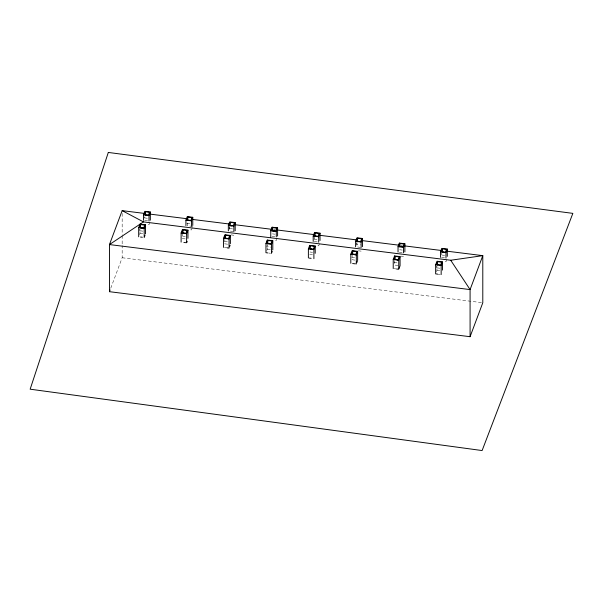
<?xml version="1.0" encoding="UTF-8"?>
<svg xmlns="http://www.w3.org/2000/svg" width="603" height="603" viewBox="0 0 603 603"><rect width="100%" height="100%" fill="white"/><g stroke="black" fill="none" stroke-linecap="round" stroke-linejoin="round"><path stroke-width="0.45" stroke-dasharray="3.02 2.26" d="M110.756 288.204L122.168 257.752L122.168 245.738M142.851 231.145L139.489 230.723L140.017 229.313M139.481 234.68L140.017 233.263L140.017 228.71M149.808 222.53L149.009 224.655L147.17 224.422M192.229 227.821L191.437 229.947L189.598 229.72M232.502 228.891L229.148 228.469L229.675 227.06M267.287 245.195L266.76 246.612L270.958 247.132M266.752 250.569L267.28 249.152L267.28 244.599M277.079 238.411L276.28 240.544L273.521 240.198M319.5 243.71L318.701 245.836L316.861 245.609M356.946 242.949L356.418 244.358L360.617 244.878M439.813 268.214L436.451 267.792L436.979 266.383M436.444 271.749L436.979 270.332L436.979 265.78M446.77 259.599L445.971 261.725L443.213 261.378M273.513 229.532L275.383 229.766M400.573 245.391L402.442 245.625M144.298 217.879L147.66 218.301M186.726 223.178L190.081 223.592M272.405 233.874L274.93 234.183M313.99 239.059L317.351 239.481M399.676 249.755L402.193 250.072M442.097 255.054L444.622 255.371M147.584 220.766L144.826 220.419L144.826 216.779M192.764 226.404L187.247 225.718L187.247 221.165M233.346 231.469L229.668 231.009L229.668 226.457M272.096 236.308L274.847 236.655M317.276 241.946L314.517 241.599L314.517 237.047M360.617 247.358L356.938 246.898L356.938 242.346M399.359 252.197L402.118 252.536M444.539 257.835L441.788 257.489L441.788 252.936M231.1 234.899L233.858 235.245M358.37 250.788L361.129 251.134M400.791 256.087L403.55 256.426M182.754 236.12L185.272 236.436M224.339 241.313L227.693 241.735M310.025 252.009L312.542 252.325M351.602 257.202L354.963 257.617M394.03 262.493L398.229 263.021M140.017 233.263L142.775 233.61M185.196 238.901L182.438 238.562L182.438 234.002M227.617 244.2L224.859 243.853L224.859 239.301M267.28 249.152L270.958 249.612M309.708 254.443L312.467 254.79M354.888 260.089L352.129 259.742L352.129 255.19M398.229 265.493L394.55 265.034L394.55 260.481M436.979 270.332L439.73 270.679M224.452 247.516L227.21 247.856M268.712 253.041L270.551 253.268M394.143 268.697L396.902 269.044M437.484 274.109L440.243 274.448M122.168 257.752L482.792 302.766M436.451 266.142L436.451 267.792M229.148 226.818L229.148 228.469M139.489 229.072L139.489 230.723M122.168 213.409L122.168 234.657M122.168 235.577L122.168 244.818"/><path stroke-width="0.9" d="M144.584 213.439L122.168 210.635L109.46 244.569L109.46 291.686L470.084 336.7L482.792 302.766L482.792 255.649L447.29 251.225M109.46 291.686L110.108 289.945M138.69 236.806L138.69 227.7L140.017 224.158L145.527 224.844L145.527 233.949M143.499 220.321L143.499 214.856L144.826 211.314L150.335 212L150.335 220.201M140.544 224.602L139.489 227.421L143.687 227.949L144.743 225.13L140.544 224.602L140.544 227.904L143.069 228.213M145.361 211.759L144.298 214.585L148.496 215.105L149.559 212.286L145.361 211.759L145.361 215.06M144.2 237.499L144.2 228.386L145.527 224.844M149.009 221.015L149.009 215.542L150.335 212M144.464 236.791L144.999 235.374M181.111 242.105L181.111 232.999L182.438 229.449L187.955 230.142L187.955 238.336M185.92 225.62L185.92 220.155L187.247 216.605L192.764 217.299L192.764 225.492M182.973 229.901L181.91 232.72L186.108 233.248L187.171 230.421L182.973 229.901L182.973 233.195M187.782 217.057L186.726 219.876L190.925 220.404L191.98 217.577L187.782 217.057L187.782 220.351M187.156 241.373L186.621 242.79L186.621 233.685L187.955 230.142M191.437 226.306L191.437 220.841L192.764 217.299M223.532 247.403L223.532 238.291L224.859 234.748L230.376 235.434L230.376 243.635M228.341 230.911L228.341 225.447L229.668 221.904L235.185 222.59L235.185 230.791M225.394 235.193L224.339 238.019L228.537 238.539L229.592 235.72L225.394 235.193L225.394 238.494M230.203 222.349L229.148 225.175L233.346 225.695L234.401 222.876L230.203 222.349L230.203 225.65L231.884 225.861M227.21 247.856L229.05 248.089L229.05 238.984L230.376 235.434M233.858 231.605L233.858 226.14L235.185 222.59M229.577 246.672L230.112 245.255M267.792 252.928L265.953 252.695L265.953 243.589L267.28 240.039L272.797 240.733L272.797 249.838M270.762 237.122L270.762 230.745L272.096 227.195L277.606 227.889L277.606 236.082M267.815 240.491L266.76 243.311L270.958 243.838L272.013 241.012L267.815 240.491L267.815 243.785M272.624 227.648L271.569 230.467L275.767 230.994L276.822 228.168L272.624 227.648L272.624 230.941L275.141 231.258M271.471 253.381L271.471 244.275L272.797 240.733M276.28 236.896L276.28 231.431L277.606 227.889M271.734 252.672L272.27 251.255M308.382 257.994L308.382 248.881L309.708 245.338L315.218 246.024L315.218 253.313M313.191 241.501L313.191 236.037L314.517 232.494L320.027 233.18L320.027 240.469M310.236 245.783L309.181 248.609L313.379 249.129L314.434 246.31L310.236 245.783L310.236 249.084L311.917 249.295M315.052 232.939L313.99 235.765L318.188 236.286L319.251 233.467L315.052 232.939L315.052 236.24M313.892 258.679L313.892 249.574L315.218 246.024M318.701 242.195L318.701 236.73L320.027 233.18M350.803 263.285L350.803 254.18L352.129 250.629L357.647 251.323L357.647 260.428M355.612 246.8L355.612 241.336L356.938 237.793L362.456 238.479L362.456 246.672M352.665 251.082L351.602 253.901L355.8 254.428L356.863 251.602L352.665 251.082L352.665 254.376M357.473 238.238L356.418 241.057L360.617 241.584L361.672 238.758L357.473 238.238L357.473 241.532M356.313 263.978L356.313 254.865L357.647 251.323M361.129 247.486L361.129 242.022L362.456 238.479M356.848 262.554L357.375 261.137M393.224 268.584L393.224 259.471L394.55 255.928L400.068 256.614L400.068 265.727L399.005 268.561M398.033 252.099L398.033 246.635L399.359 243.084L404.877 243.77L404.877 251.971M395.086 256.373L394.03 259.2L398.229 259.72L399.284 256.901L395.086 256.373L395.086 259.674M399.895 243.537L398.839 246.356L403.038 246.876L404.093 244.057L399.895 243.537L399.895 246.831M396.902 269.044L398.741 269.27L398.741 260.164L400.068 256.614M403.55 252.785L403.55 247.32L404.877 243.77M437.484 274.109L435.645 273.875L435.645 264.77L436.979 261.227L442.489 261.913L442.489 270.106M440.454 257.391L440.454 251.926L441.788 248.383L447.298 249.069L447.298 256.358M437.507 261.672L436.451 264.491L440.65 265.019L441.705 262.199L437.507 261.672L437.507 264.973M442.316 248.828L441.26 251.647L445.459 252.175L446.514 249.356L442.316 248.828L442.316 252.129L443.996 252.333M441.162 274.569L441.162 265.456L442.489 261.913M445.971 258.076L445.971 252.612L447.298 249.069M143.461 221.896L109.46 244.569L470.084 289.591L482.792 255.649L450.712 260.247L143.461 221.896L122.168 210.635M150.192 214.133L186.629 218.685M192.236 219.386L229.607 224.052M235.208 224.746L271.644 229.298M277.252 229.999L313.688 234.544M320.231 235.358L356.667 239.911M362.267 240.612L398.704 245.157M404.312 245.858L441.682 250.524M147.034 215.271L148.715 215.475M315.889 236.346L318.407 236.662M143.499 214.856L149.009 215.542M185.92 220.155L191.437 220.841M228.341 225.447L233.858 226.14M270.762 230.745L276.28 231.431M313.191 236.037L318.701 236.73M355.612 241.336L361.129 242.022M398.033 246.635L403.55 247.32M440.454 251.926L445.971 252.612M183.809 233.301L186.327 233.617M353.501 254.481L356.019 254.798M396.766 259.885L398.447 260.097M138.69 227.7L144.2 228.386M181.111 232.999L186.621 233.685M223.532 238.291L229.05 238.984M265.953 243.589L271.471 244.275M308.382 248.881L313.892 249.574M350.803 254.18L356.313 254.865M393.224 259.471L398.741 260.164M435.645 264.77L441.162 265.456M140.522 237.039L142.361 237.265M183.87 242.451L185.701 242.677M309.301 258.107L311.133 258.333M352.642 263.519L355.401 263.858M450.712 260.247L470.084 289.591L470.084 336.7M446.514 249.356L446.514 250.999M399.359 243.084L399.359 244.908M399.284 256.901L399.284 258.551M394.55 255.928L394.55 257.752M319.251 233.467L319.251 235.117M314.434 246.31L314.434 247.961M276.822 228.168L276.822 229.818M272.096 227.195L272.096 229.019M267.28 240.039L267.28 241.863M191.98 217.577L191.98 219.228M187.171 230.421L187.171 232.072M144.743 225.13L144.743 226.773M140.017 224.158L140.017 225.974M108.314 152.446L30.15 389.191L482.114 450.554L572.85 213.372L108.314 152.446"/></g></svg>
